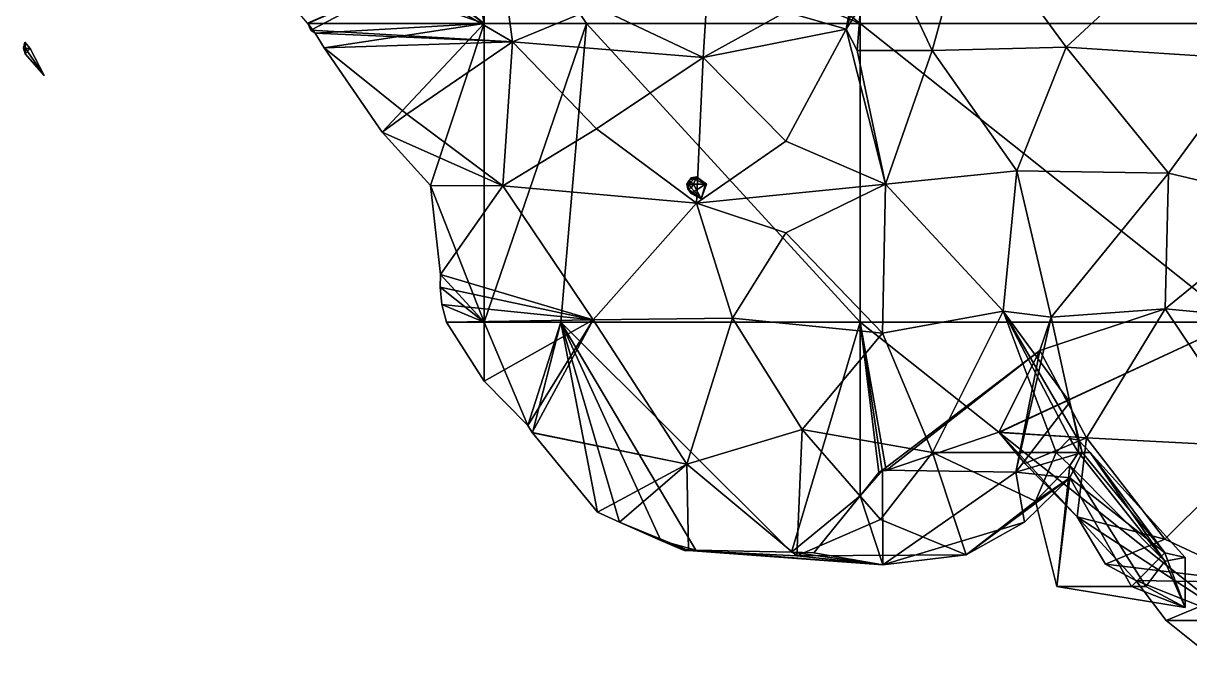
# Model space of a CAD drawing. Extents: x 290034 to 295698, y 4553723 to 4561693.
# Drawn here: x 294858.7 to 295013.8, y 4559504.3 to 4559587.6 of the extents above; entities that cross this region are included whole.
import ezdxf

# ---------------------------------------------------------------- set-up
doc = ezdxf.new("R2010")
doc.units = 0
doc.layers.add('Au_ppm_Pref_-_0_2', color=7, linetype='CONTINUOUS')

msp = doc.modelspace()

# ---------------------------------------------------------------- linework, layer by layer
at = {"layer": 'Au_ppm_Pref_-_0_2'}
for points in [[(294920, 4559587.56, 1859.99), (294878.52, 4559618.06, 1846.53), (294870, 4559627.24, 1843.57)], [(294870, 4559627.24, 1843.57), (294912.39, 4559627.24, 1863.97), (294920, 4559587.56, 1859.99)], [(294912.39, 4559627.24, 1863.97), (294920, 4559608.22, 1863.97), (294920, 4559587.56, 1859.99)], [(294920, 4559627.24, 1867.63), (294970, 4559627.24, 1877.68), (294970, 4559587.56, 1874.61)], [(294920, 4559608.22, 1863.97), (294920, 4559627.24, 1867.63), (294970, 4559587.56, 1874.61)], [(294970, 4559627.24, 1877.68), (295020, 4559627.24, 1884.66), (295020, 4559587.56, 1887.2)], [(295020, 4559587.56, 1887.2), (294970, 4559587.56, 1874.61), (294970, 4559627.24, 1877.68)], [(294920, 4559587.56, 1859.99), (294886.93, 4559598.95, 1850.08), (294878.52, 4559618.06, 1846.53)], [(294920, 4559587.56, 1859.99), (294920, 4559608.22, 1863.97), (294933.61, 4559587.56, 1863.97)], [(294970, 4559587.56, 1874.61), (294933.61, 4559587.56, 1863.97), (294920, 4559608.22, 1863.97)], [(295031.45, 4559603.72, 1865.53), (295011.3, 4559597.31, 1863.82), (295022.09, 4559582.83, 1866.83)], [(294923.74, 4559585.12, 1853.53), (294921.43, 4559602.84, 1848.79), (294909.72, 4559593.36, 1850.25)], [(294923.74, 4559585.12, 1853.53), (294934.92, 4559589.74, 1849.04), (294921.43, 4559602.84, 1848.79)], [(294971.02, 4559602.26, 1858.85), (294968.12, 4559586.81, 1854.3), (294969.62, 4559584, 1859.01)], [(294971.02, 4559602.26, 1858.85), (294972.96, 4559601.82, 1853.07), (294968.12, 4559586.81, 1854.3)], [(294971.02, 4559602.26, 1858.85), (294969.62, 4559584, 1859.01), (294979.58, 4559584, 1861.71)], [(294971.02, 4559602.26, 1858.85), (294979.58, 4559584, 1861.71), (294984.53, 4559601.98, 1863.33)], [(294950.32, 4559602, 1847.69), (294934.92, 4559589.74, 1849.04), (294949.1, 4559583.05, 1852.07)], [(294950.32, 4559602, 1847.69), (294949.1, 4559583.05, 1852.07), (294960.12, 4559589.13, 1848.84)], [(294972.72, 4559594.1, 1849.71), (294968.12, 4559586.81, 1854.3), (294972.96, 4559601.82, 1853.07)], [(294997.38, 4559584.43, 1865.09), (294984.53, 4559601.98, 1863.33), (294979.58, 4559584, 1861.71)], [(294997.38, 4559584.43, 1865.09), (295011.3, 4559597.31, 1863.82), (294984.53, 4559601.98, 1863.33)], [(294920, 4559587.56, 1859.99), (294896.48, 4559587.63, 1853.45), (294886.93, 4559598.95, 1850.08)], [(295022.09, 4559582.83, 1866.83), (295011.3, 4559597.31, 1863.82), (294997.38, 4559584.43, 1865.09)], [(294896.52, 4559587.56, 1853.47), (294909.72, 4559593.36, 1850.25), (294896.48, 4559587.63, 1853.45)], [(294909.72, 4559593.36, 1850.25), (294896.52, 4559587.56, 1853.47), (294896.96, 4559586.69, 1853.64)], [(294896.96, 4559586.69, 1853.64), (294923.74, 4559585.12, 1853.53), (294909.72, 4559593.36, 1850.25)], [(294972.72, 4559594.1, 1849.71), (294960.12, 4559589.13, 1848.84), (294968.12, 4559586.81, 1854.3)], [(294923.74, 4559585.12, 1853.53), (294949.1, 4559583.05, 1852.07), (294934.92, 4559589.74, 1849.04)], [(294960.12, 4559589.13, 1848.84), (294949.1, 4559583.05, 1852.07), (294968.12, 4559586.81, 1854.3)], [(294920, 4559587.56, 1859.99), (294896.52, 4559587.56, 1853.47), (294896.48, 4559587.63, 1853.45)], [(294896.52, 4559587.56, 1853.47), (294897.51, 4559586.27, 1853.81), (294896.96, 4559586.69, 1853.64)], [(294896.52, 4559587.56, 1853.47), (294920, 4559587.56, 1859.99), (294897.51, 4559586.27, 1853.81)], [(294896.96, 4559586.69, 1853.64), (294897.51, 4559586.27, 1853.81), (294923.74, 4559585.12, 1853.53)], [(294897.51, 4559586.27, 1853.81), (294920, 4559587.56, 1859.99), (294898.71, 4559584.35, 1854.26)], [(294898.71, 4559584.35, 1854.26), (294920, 4559587.56, 1859.99), (294906.43, 4559573.1, 1857.02)], [(294906.43, 4559573.1, 1857.02), (294920, 4559587.56, 1859.99), (294912.85, 4559566.01, 1859.2)], [(294912.85, 4559566.01, 1859.2), (294920, 4559587.56, 1859.99), (294920, 4559547.87, 1862.19)], [(294920, 4559547.87, 1862.19), (294920, 4559587.56, 1859.99), (294933.61, 4559587.56, 1863.97)], [(294933.61, 4559587.56, 1863.97), (294930.2, 4559547.87, 1863.97), (294920, 4559547.87, 1862.19)], [(294970, 4559547.87, 1870.94), (294930.2, 4559547.87, 1863.97), (294933.61, 4559587.56, 1863.97)], [(294933.61, 4559587.56, 1863.97), (294970, 4559587.56, 1874.61), (294970, 4559547.87, 1870.94)], [(294960.12, 4559571.94, 1854.99), (294968.12, 4559586.81, 1854.3), (294949.1, 4559583.05, 1852.07)], [(294960.12, 4559571.94, 1854.99), (294973.36, 4559566.2, 1857.96), (294968.12, 4559586.81, 1854.3)], [(294969.62, 4559584, 1859.01), (294968.12, 4559586.81, 1854.3), (294973.36, 4559566.2, 1857.96)], [(294970, 4559587.56, 1874.61), (295020, 4559587.56, 1887.2), (295020, 4559547.87, 1880.75)], [(295020, 4559547.87, 1880.75), (294970, 4559547.87, 1870.94), (294970, 4559587.56, 1874.61)], [(294859.63, 4559584.26, 1846.93), (294858.7, 4559584.31, 1847), (294858.92, 4559585.1, 1846.97)], [(294858.97, 4559584.26, 1846.74), (294858.92, 4559585.1, 1846.97), (294858.7, 4559584.31, 1847)], [(294858.92, 4559585.1, 1846.97), (294858.97, 4559584.26, 1846.74), (294859.63, 4559584.26, 1846.93)], [(294923.74, 4559585.12, 1853.53), (294897.51, 4559586.27, 1853.81), (294898.71, 4559584.35, 1854.26)], [(294923.74, 4559585.12, 1853.53), (294898.71, 4559584.35, 1854.26), (294909.72, 4559575.5, 1856.18)], [(294923.74, 4559585.12, 1853.53), (294909.72, 4559575.5, 1856.18), (294922.49, 4559565.98, 1859.01)], [(294923.74, 4559585.12, 1853.53), (294922.49, 4559565.98, 1859.01), (294934.92, 4559573.55, 1855.52)], [(294923.74, 4559585.12, 1853.53), (294934.92, 4559573.55, 1855.52), (294949.1, 4559583.05, 1852.07)], [(294859.63, 4559584.26, 1846.93), (294858.95, 4559583.54, 1846.99), (294858.7, 4559584.31, 1847)], [(294858.97, 4559584.26, 1846.74), (294858.7, 4559584.31, 1847), (294858.95, 4559583.54, 1846.99)], [(294859.63, 4559584.26, 1846.93), (294861.48, 4559580.65, 1846.82), (294858.95, 4559583.54, 1846.99)], [(294861.48, 4559580.65, 1846.82), (294858.97, 4559584.26, 1846.74), (294858.95, 4559583.54, 1846.99)], [(294858.97, 4559584.26, 1846.74), (294861.48, 4559580.65, 1846.82), (294859.63, 4559584.26, 1846.93)], [(294909.72, 4559575.5, 1856.18), (294898.71, 4559584.35, 1854.26), (294906.43, 4559573.1, 1857.02)], [(294969.62, 4559584, 1859.01), (294973.36, 4559566.2, 1857.96), (294979.58, 4559584, 1861.71)], [(294990.83, 4559567.98, 1863.57), (294979.58, 4559584, 1861.71), (294973.36, 4559566.2, 1857.96)], [(294997.38, 4559584.43, 1865.09), (294979.58, 4559584, 1861.71), (294990.83, 4559567.98, 1863.57)], [(294997.38, 4559584.43, 1865.09), (294990.83, 4559567.98, 1863.57), (295011.01, 4559567.65, 1867.02)], [(295022.09, 4559582.83, 1866.83), (294997.38, 4559584.43, 1865.09), (295011.01, 4559567.65, 1867.02)], [(294949.1, 4559583.05, 1852.07), (294934.92, 4559573.55, 1855.52), (294948.24, 4559563.69, 1856.54)], [(294949.1, 4559583.05, 1852.07), (294948.24, 4559563.69, 1856.54), (294960.12, 4559571.94, 1854.99)], [(295022.09, 4559582.83, 1866.83), (295011.01, 4559567.65, 1867.02), (295027.8, 4559563.68, 1869.21)], [(294922.49, 4559565.98, 1859.01), (294909.72, 4559575.5, 1856.18), (294906.43, 4559573.1, 1857.02)], [(294922.49, 4559565.98, 1859.01), (294906.43, 4559573.1, 1857.02), (294912.85, 4559566.01, 1859.2)], [(294948.24, 4559563.69, 1856.54), (294934.92, 4559573.55, 1855.52), (294922.49, 4559565.98, 1859.01)], [(294973.36, 4559566.2, 1857.96), (294960.12, 4559571.94, 1854.99), (294948.24, 4559563.69, 1856.54)], [(294990.83, 4559567.98, 1863.57), (294973.36, 4559566.2, 1857.96), (294989, 4559549.3, 1857.52)], [(294995.39, 4559548.52, 1865.09), (294990.83, 4559567.98, 1863.57), (294989, 4559549.3, 1857.52)], [(295011.01, 4559567.65, 1867.02), (294990.83, 4559567.98, 1863.57), (294995.39, 4559548.52, 1865.09)], [(294947.19, 4559566.64, 1799.62), (294946.97, 4559566.19, 1799.36), (294947.52, 4559567.07, 1799.32)], [(294947.52, 4559567.07, 1799.32), (294946.97, 4559566.19, 1799.36), (294949.42, 4559566.19, 1798.72)], [(294947.19, 4559566.64, 1799.62), (294947.01, 4559566.19, 1799.62), (294946.97, 4559566.19, 1799.36)], [(294947.01, 4559566.19, 1799.62), (294947.19, 4559566.64, 1799.62), (294947.26, 4559566.19, 1799.74)], [(294947.19, 4559566.64, 1799.62), (294948.22, 4559567.18, 1799.62), (294947.52, 4559566.5, 1799.72)], [(294948.22, 4559567.18, 1799.62), (294947.19, 4559566.64, 1799.62), (294947.52, 4559567.07, 1799.32)], [(294947.19, 4559566.64, 1799.62), (294947.52, 4559566.5, 1799.72), (294947.26, 4559566.19, 1799.74)], [(294947.83, 4559566.19, 1799.76), (294947.26, 4559566.19, 1799.74), (294947.52, 4559566.5, 1799.72)], [(294947.83, 4559566.19, 1799.76), (294947.52, 4559566.5, 1799.72), (294948.22, 4559567.18, 1799.62)], [(294948.22, 4559567.18, 1799.62), (294947.52, 4559567.07, 1799.32), (294949.42, 4559566.19, 1798.72)], [(294947.83, 4559566.19, 1799.76), (294948.22, 4559567.18, 1799.62), (294949.58, 4559566.19, 1799.62)], [(294949.58, 4559566.19, 1799.62), (294948.22, 4559567.18, 1799.62), (294949.42, 4559566.19, 1798.72)], [(295011.01, 4559567.65, 1867.02), (294995.39, 4559548.52, 1865.09), (295010.58, 4559549.64, 1871.79)], [(295010.58, 4559549.64, 1871.79), (295027.8, 4559563.68, 1869.21), (295011.01, 4559567.65, 1867.02)], [(294912.85, 4559566.01, 1859.2), (294920, 4559547.87, 1862.19), (294914.18, 4559554.19, 1860.22)], [(294914.18, 4559554.19, 1860.22), (294922.49, 4559565.98, 1859.01), (294912.85, 4559566.01, 1859.2)], [(294934.51, 4559548.16, 1858.88), (294922.49, 4559565.98, 1859.01), (294914.18, 4559554.19, 1860.22)], [(294934.51, 4559548.16, 1858.88), (294948.24, 4559563.69, 1856.54), (294922.49, 4559565.98, 1859.01)], [(294947.01, 4559566.19, 1799.62), (294947.09, 4559565.59, 1799.62), (294946.97, 4559566.19, 1799.36)], [(294947.09, 4559565.59, 1799.62), (294947.52, 4559564.98, 1799.22), (294946.97, 4559566.19, 1799.36)], [(294949.42, 4559566.19, 1798.72), (294946.97, 4559566.19, 1799.36), (294947.52, 4559564.98, 1799.22)], [(294947.09, 4559565.59, 1799.62), (294947.01, 4559566.19, 1799.62), (294947.26, 4559566.19, 1799.74)], [(294947.09, 4559565.59, 1799.62), (294947.26, 4559566.19, 1799.74), (294947.52, 4559565.7, 1799.78)], [(294948.87, 4559564.27, 1799.62), (294947.09, 4559565.59, 1799.62), (294947.52, 4559565.7, 1799.78)], [(294947.09, 4559565.59, 1799.62), (294948.87, 4559564.27, 1799.62), (294947.52, 4559564.98, 1799.22)], [(294947.83, 4559566.19, 1799.76), (294947.52, 4559565.7, 1799.78), (294947.26, 4559566.19, 1799.74)], [(294947.83, 4559566.19, 1799.76), (294948.87, 4559564.27, 1799.62), (294947.52, 4559565.7, 1799.78)], [(294948.87, 4559564.27, 1799.62), (294949.42, 4559566.19, 1798.72), (294947.52, 4559564.98, 1799.22)], [(294947.83, 4559566.19, 1799.76), (294949.58, 4559566.19, 1799.62), (294948.87, 4559564.27, 1799.62)], [(294960.12, 4559559.72, 1855.22), (294973.36, 4559566.2, 1857.96), (294948.24, 4559563.69, 1856.54)], [(294948.87, 4559564.27, 1799.62), (294949.58, 4559566.19, 1799.62), (294949.42, 4559566.19, 1798.72)], [(294960.12, 4559559.72, 1855.22), (294972.99, 4559546.38, 1855.17), (294973.36, 4559566.2, 1857.96)], [(294989, 4559549.3, 1857.52), (294973.36, 4559566.2, 1857.96), (294972.99, 4559546.38, 1855.17)], [(294948.24, 4559563.69, 1856.54), (294934.51, 4559548.16, 1858.88), (294953.04, 4559548.37, 1855.67)], [(294960.12, 4559559.72, 1855.22), (294948.24, 4559563.69, 1856.54), (294953.04, 4559548.37, 1855.67)], [(295027.8, 4559563.68, 1869.21), (295010.58, 4559549.64, 1871.79), (295035.46, 4559547.29, 1870.4)], [(294960.12, 4559559.72, 1855.22), (294953.04, 4559548.37, 1855.67), (294972.99, 4559546.38, 1855.17)], [(294914.18, 4559554.19, 1860.22), (294920, 4559547.87, 1862.19), (294914.14, 4559552.52, 1860.3)], [(294914.14, 4559552.52, 1860.3), (294934.51, 4559548.16, 1858.88), (294914.18, 4559554.19, 1860.22)], [(294920, 4559547.87, 1862.19), (294914.35, 4559550.22, 1860.39), (294914.14, 4559552.52, 1860.3)], [(294934.51, 4559548.16, 1858.88), (294914.14, 4559552.52, 1860.3), (294914.35, 4559550.22, 1860.39)], [(294920, 4559547.87, 1862.19), (294914.97, 4559547.87, 1860.61), (294914.35, 4559550.22, 1860.39)], [(294914.97, 4559547.87, 1860.61), (294934.51, 4559548.16, 1858.88), (294914.35, 4559550.22, 1860.39)], [(294993.92, 4559544.11, 1870.89), (295010.58, 4559549.64, 1871.79), (294995.39, 4559548.52, 1865.09)], [(295010.58, 4559549.64, 1871.79), (294993.92, 4559544.11, 1870.89), (295000.11, 4559532.49, 1872.57)], [(295010.58, 4559549.64, 1871.79), (295000.11, 4559532.49, 1872.57), (295022.88, 4559531.27, 1872.22)], [(295022.88, 4559531.27, 1872.22), (295035.46, 4559547.29, 1870.4), (295010.58, 4559549.64, 1871.79)], [(294920, 4559540.03, 1861.08), (294934.51, 4559548.16, 1858.88), (294914.97, 4559547.87, 1860.61)], [(294920, 4559547.87, 1862.19), (294920, 4559540.03, 1861.08), (294914.97, 4559547.87, 1860.61)], [(294920, 4559540.03, 1861.08), (294934.51, 4559548.16, 1858.88), (294920, 4559540.03, 1861.08)], [(294925.78, 4559534.14, 1861.25), (294934.51, 4559548.16, 1858.88), (294920, 4559540.03, 1861.08)], [(294920, 4559547.87, 1862.19), (294920, 4559540.03, 1861.08), (294920, 4559540.03, 1861.08)], [(294920, 4559540.03, 1861.08), (294920, 4559540.03, 1861.08), (294920, 4559547.87, 1862.19)], [(294925.78, 4559534.14, 1861.25), (294920, 4559540.03, 1861.08), (294920, 4559547.87, 1862.19)], [(294920, 4559547.87, 1862.19), (294930.2, 4559547.87, 1863.97), (294925.78, 4559534.14, 1861.25)], [(294926.39, 4559533.19, 1861.23), (294934.51, 4559548.16, 1858.88), (294925.78, 4559534.14, 1861.25)], [(294926.42, 4559533.16, 1861.23), (294925.78, 4559534.14, 1861.25), (294930.2, 4559547.87, 1863.97)], [(294926.39, 4559533.19, 1861.23), (294946.94, 4559528.99, 1858.29), (294934.51, 4559548.16, 1858.88)], [(294930.2, 4559547.87, 1863.97), (294935.06, 4559522.6, 1862.22), (294926.42, 4559533.16, 1861.23)], [(294937.99, 4559521.26, 1862.83), (294935.06, 4559522.6, 1862.22), (294930.2, 4559547.87, 1863.97)], [(294943.48, 4559518.85, 1863.97), (294937.99, 4559521.26, 1862.83), (294930.2, 4559547.87, 1863.97)], [(294930.2, 4559547.87, 1863.97), (294960.86, 4559517.3, 1868.33), (294948.13, 4559517.54, 1865.03)], [(294948.13, 4559517.54, 1865.03), (294943.48, 4559518.85, 1863.97), (294930.2, 4559547.87, 1863.97)], [(294930.2, 4559547.87, 1863.97), (294970, 4559547.87, 1870.94), (294960.86, 4559517.3, 1868.33)], [(294953.04, 4559548.37, 1855.67), (294934.51, 4559548.16, 1858.88), (294946.94, 4559528.99, 1858.29)], [(294962.28, 4559533.57, 1855.1), (294953.04, 4559548.37, 1855.67), (294946.94, 4559528.99, 1858.29)], [(294972.99, 4559546.38, 1855.17), (294953.04, 4559548.37, 1855.67), (294962.28, 4559533.57, 1855.1)], [(294970, 4559524.78, 1870.18), (294960.86, 4559517.3, 1868.33), (294970, 4559547.87, 1870.94)], [(294970, 4559547.87, 1870.94), (294972.49, 4559527.85, 1870.72), (294970, 4559524.78, 1870.18)], [(294970, 4559547.87, 1870.94), (294972.94, 4559528.07, 1870.8), (294972.49, 4559527.85, 1870.72)], [(294970, 4559547.87, 1870.94), (294973.44, 4559528.12, 1870.89), (294972.94, 4559528.07, 1870.8)], [(294970, 4559547.87, 1870.94), (294988.44, 4559533.24, 1873.7), (294973.44, 4559528.12, 1870.89)], [(294970, 4559547.87, 1870.94), (294988.45, 4559533.24, 1873.7), (294988.44, 4559533.24, 1873.7)], [(294988.45, 4559533.24, 1873.7), (294970, 4559547.87, 1870.94), (295020, 4559547.87, 1880.75)], [(294979.63, 4559530.55, 1855.75), (294989, 4559549.3, 1857.52), (294972.99, 4559546.38, 1855.17)], [(294996.09, 4559530.55, 1858.15), (294989, 4559549.3, 1857.52), (294979.63, 4559530.55, 1855.75)], [(295020, 4559547.87, 1880.75), (294988.49, 4559533.19, 1873.71), (294988.45, 4559533.24, 1873.7)], [(295020, 4559508.19, 1878.42), (294988.49, 4559533.19, 1873.71), (295020, 4559547.87, 1880.75)], [(294996.09, 4559530.55, 1858.15), (294997.91, 4559532.4, 1858.39), (294989, 4559549.3, 1857.52)], [(294997.91, 4559537.21, 1861.23), (294995.39, 4559548.52, 1865.09), (294989, 4559549.3, 1857.52)], [(294997.91, 4559537.21, 1861.23), (294989, 4559549.3, 1857.52), (294999.05, 4559532.15, 1859.01)], [(294997.91, 4559532.4, 1858.39), (294999.05, 4559532.15, 1859.01), (294989, 4559549.3, 1857.52)], [(294990.7, 4559527.92, 1866.78), (294993.92, 4559544.11, 1870.89), (294995.39, 4559548.52, 1865.09)], [(294997.91, 4559537.21, 1861.23), (294990.7, 4559527.92, 1866.78), (294995.39, 4559548.52, 1865.09)], [(294979.63, 4559530.55, 1855.75), (294972.99, 4559546.38, 1855.17), (294962.28, 4559533.57, 1855.1)], [(294993.92, 4559544.11, 1870.89), (294972.98, 4559528.2, 1870.7), (294973.44, 4559528.12, 1870.89)], [(294993.92, 4559544.11, 1870.89), (294990.7, 4559527.92, 1866.78), (294972.98, 4559528.2, 1870.7)], [(294993.92, 4559544.11, 1870.89), (294973.44, 4559528.12, 1870.89), (294988.44, 4559533.24, 1873.7)], [(294993.92, 4559544.11, 1870.89), (294988.44, 4559533.24, 1873.7), (294988.45, 4559533.24, 1873.7)], [(295000.11, 4559532.49, 1872.57), (294993.92, 4559544.11, 1870.89), (294988.45, 4559533.24, 1873.7)], [(294920, 4559540.03, 1861.08), (294920, 4559540.03, 1861.08), (294920, 4559540.03, 1861.08)], [(294997.91, 4559537.21, 1861.23), (294999.51, 4559530.55, 1859.76), (294990.7, 4559527.92, 1866.78)], [(294997.91, 4559537.21, 1861.23), (294999.05, 4559532.15, 1859.01), (294999.51, 4559530.55, 1859.76)], [(294926.42, 4559533.16, 1861.23), (294926.39, 4559533.19, 1861.23), (294925.78, 4559534.14, 1861.25)], [(294946.94, 4559528.99, 1858.29), (294926.39, 4559533.19, 1861.23), (294926.42, 4559533.16, 1861.23)], [(294935.06, 4559522.6, 1862.22), (294946.94, 4559528.99, 1858.29), (294926.42, 4559533.16, 1861.23)], [(294961.59, 4559516.77, 1859.66), (294962.28, 4559533.57, 1855.1), (294946.94, 4559528.99, 1858.29)], [(294961.59, 4559516.77, 1859.66), (294972.72, 4559521.62, 1856.03), (294962.28, 4559533.57, 1855.1)], [(294979.63, 4559530.55, 1855.75), (294962.28, 4559533.57, 1855.1), (294972.72, 4559521.62, 1856.03)], [(294988.49, 4559533.19, 1873.71), (295000.11, 4559532.49, 1872.57), (294988.45, 4559533.24, 1873.7)], [(294998.87, 4559521.99, 1875.16), (294991.92, 4559529.05, 1874.17), (294988.49, 4559533.19, 1873.71)], [(294998.87, 4559521.99, 1875.16), (294988.49, 4559533.19, 1873.71), (295020, 4559508.19, 1878.42)], [(294991.92, 4559529.05, 1874.17), (295000.11, 4559532.49, 1872.57), (294988.49, 4559533.19, 1873.71)], [(295000.11, 4559532.49, 1872.57), (294991.92, 4559529.05, 1874.17), (294998.87, 4559521.99, 1875.16)], [(294996.09, 4559530.55, 1858.15), (294999.06, 4559530.55, 1858.47), (294997.91, 4559532.4, 1858.39)], [(294999.05, 4559532.15, 1859.01), (294997.91, 4559532.4, 1858.39), (294999.06, 4559530.55, 1858.47)], [(295000.11, 4559532.49, 1872.57), (294998.87, 4559521.99, 1875.16), (295010.51, 4559518.99, 1872.97)], [(295000.11, 4559532.49, 1872.57), (295010.51, 4559518.99, 1872.97), (295022.88, 4559531.27, 1872.22)], [(294999.05, 4559532.15, 1859.01), (295000.61, 4559530.55, 1859.01), (294999.51, 4559530.55, 1859.76)], [(295000.61, 4559530.55, 1859.01), (294999.05, 4559532.15, 1859.01), (294999.06, 4559530.55, 1858.47)], [(295022.88, 4559531.27, 1872.22), (295010.51, 4559518.99, 1872.97), (295022.83, 4559513.24, 1874.48)], [(294979.63, 4559530.55, 1855.75), (294972.72, 4559521.62, 1856.03), (294984.09, 4559516.92, 1859.82)], [(294979.63, 4559530.55, 1855.75), (294984.09, 4559516.92, 1859.82), (294993.32, 4559524.05, 1859.01)], [(294979.63, 4559530.55, 1855.75), (294993.32, 4559524.05, 1859.01), (294996.09, 4559530.55, 1858.15)], [(294997.91, 4559527.15, 1860.14), (294990.7, 4559527.92, 1866.78), (294999.51, 4559530.55, 1859.76)], [(294996.09, 4559530.55, 1858.15), (294993.32, 4559524.05, 1859.01), (294997.91, 4559528.81, 1858.43)], [(294996.09, 4559530.55, 1858.15), (294997.91, 4559528.81, 1858.43), (294999.06, 4559530.55, 1858.47)], [(294997.91, 4559527.15, 1860.14), (294999.51, 4559530.55, 1859.76), (295010.51, 4559517.19, 1860.5)], [(294997.91, 4559528.81, 1858.43), (295010.51, 4559516.07, 1857.89), (294999.06, 4559530.55, 1858.47)], [(295000.61, 4559530.55, 1859.01), (294999.06, 4559530.55, 1858.47), (295010.51, 4559516.07, 1857.89)], [(295000.61, 4559530.55, 1859.01), (295010.51, 4559517.19, 1860.5), (294999.51, 4559530.55, 1859.76)], [(295000.61, 4559530.55, 1859.01), (295013.24, 4559516.59, 1859.01), (295010.51, 4559517.19, 1860.5)], [(295000.61, 4559530.55, 1859.01), (295010.51, 4559516.07, 1857.89), (295013.24, 4559516.59, 1859.01)], [(294937.99, 4559521.26, 1862.83), (294946.94, 4559528.99, 1858.29), (294935.06, 4559522.6, 1862.22)], [(294937.99, 4559521.26, 1862.83), (294947.16, 4559517.49, 1864.49), (294946.94, 4559528.99, 1858.29)], [(294961.59, 4559516.77, 1859.66), (294946.94, 4559528.99, 1858.29), (294947.16, 4559517.49, 1864.49)], [(294972.49, 4559527.85, 1870.72), (294972.98, 4559528.2, 1870.7), (294970, 4559524.78, 1870.18)], [(294972.98, 4559528.2, 1870.7), (294973.03, 4559515.58, 1864.67), (294970, 4559524.78, 1870.18)], [(294972.98, 4559528.2, 1870.7), (294972.49, 4559527.85, 1870.72), (294972.94, 4559528.07, 1870.8)], [(294972.98, 4559528.2, 1870.7), (294972.94, 4559528.07, 1870.8), (294973.44, 4559528.12, 1870.89)], [(294990.7, 4559527.92, 1866.78), (294973.03, 4559515.58, 1864.67), (294972.98, 4559528.2, 1870.7)], [(294991.87, 4559521.28, 1864.95), (294973.03, 4559515.58, 1864.67), (294990.7, 4559527.92, 1866.78)], [(294997.91, 4559527.15, 1860.14), (294991.87, 4559521.28, 1864.95), (294990.7, 4559527.92, 1866.78)], [(294997.91, 4559528.81, 1858.43), (294993.32, 4559524.05, 1859.01), (294996.16, 4559512.73, 1859.01)], [(294997.91, 4559528.81, 1858.43), (294996.16, 4559512.73, 1859.01), (295008, 4559512.73, 1857.83)], [(294997.91, 4559528.81, 1858.43), (295008, 4559512.73, 1857.83), (295010.51, 4559516.07, 1857.89)], [(294997.91, 4559527.15, 1860.14), (294993.32, 4559524.05, 1859.01), (294984.09, 4559516.92, 1859.82)], [(294997.91, 4559527.15, 1860.14), (294984.09, 4559516.92, 1859.82), (294991.87, 4559521.28, 1864.95)], [(294997.91, 4559527.15, 1860.14), (294996.16, 4559512.73, 1859.01), (294993.32, 4559524.05, 1859.01)], [(294997.91, 4559527.15, 1860.14), (295006.08, 4559512.73, 1861.1), (294996.16, 4559512.73, 1859.01)], [(294997.91, 4559527.15, 1860.14), (295010.51, 4559517.19, 1860.5), (295006.08, 4559512.73, 1861.1)], [(294970, 4559524.78, 1870.18), (294963.84, 4559517.19, 1868.85), (294960.86, 4559517.3, 1868.33)], [(294970, 4559524.78, 1870.18), (294973.03, 4559515.58, 1864.67), (294963.84, 4559517.19, 1868.85)], [(294961.59, 4559516.77, 1859.66), (294984.09, 4559516.92, 1859.82), (294972.72, 4559521.62, 1856.03)], [(295006.68, 4559513.51, 1876.25), (295002.65, 4559515.67, 1875.62), (294998.87, 4559521.99, 1875.16)], [(295006.68, 4559513.51, 1876.25), (294998.87, 4559521.99, 1875.16), (295020, 4559508.19, 1878.42)], [(294998.87, 4559521.99, 1875.16), (295002.65, 4559515.67, 1875.62), (295010.51, 4559518.99, 1872.97)], [(294947.16, 4559517.49, 1864.49), (294937.99, 4559521.26, 1862.83), (294943.48, 4559518.85, 1863.97)], [(294991.87, 4559521.28, 1864.95), (294984.09, 4559516.92, 1859.82), (294973.03, 4559515.58, 1864.67)], [(294943.48, 4559518.85, 1863.97), (294948.13, 4559517.54, 1865.03), (294946.28, 4559517.62, 1864.56)], [(294946.28, 4559517.62, 1864.56), (294947.16, 4559517.49, 1864.49), (294943.48, 4559518.85, 1863.97)], [(295002.65, 4559515.67, 1875.62), (295022.83, 4559513.24, 1874.48), (295010.51, 4559518.99, 1872.97)], [(294946.28, 4559517.62, 1864.56), (294948.13, 4559517.54, 1865.03), (294946.79, 4559517.46, 1864.67)], [(294947.16, 4559517.49, 1864.49), (294946.28, 4559517.62, 1864.56), (294946.79, 4559517.46, 1864.67)], [(294948.13, 4559517.54, 1865.03), (294947.16, 4559517.49, 1864.49), (294946.79, 4559517.46, 1864.67)], [(294973.03, 4559515.58, 1864.67), (294947.16, 4559517.49, 1864.49), (294948.13, 4559517.54, 1865.03)], [(294961.59, 4559516.77, 1859.66), (294947.16, 4559517.49, 1864.49), (294973.03, 4559515.58, 1864.67)], [(294973.03, 4559515.58, 1864.67), (294948.13, 4559517.54, 1865.03), (294960.86, 4559517.3, 1868.33)], [(294973.03, 4559515.58, 1864.67), (294960.86, 4559517.3, 1868.33), (294963.84, 4559517.19, 1868.85)], [(294984.09, 4559516.92, 1859.82), (294961.59, 4559516.77, 1859.66), (294973.03, 4559515.58, 1864.67)], [(295006.08, 4559512.73, 1861.1), (295010.51, 4559517.19, 1860.5), (295013.21, 4559509.92, 1859.11)], [(295013.24, 4559516.59, 1859.01), (295013.21, 4559509.92, 1859.11), (295010.51, 4559517.19, 1860.5)], [(295006.68, 4559513.51, 1876.25), (295022.83, 4559513.24, 1874.48), (295002.65, 4559515.67, 1875.62)], [(295008, 4559512.73, 1857.83), (295013.21, 4559509.92, 1859.11), (295010.51, 4559516.07, 1857.89)], [(295010.51, 4559516.07, 1857.89), (295013.21, 4559509.92, 1859.11), (295013.24, 4559516.59, 1859.01)], [(295006.08, 4559512.73, 1861.1), (295013.21, 4559509.92, 1859.11), (294996.16, 4559512.73, 1859.01)], [(294996.16, 4559512.73, 1859.01), (295013.21, 4559509.92, 1859.11), (295008, 4559512.73, 1857.83)], [(295010.71, 4559508.19, 1876.78), (295006.68, 4559513.51, 1876.25), (295020, 4559508.19, 1878.42)], [(295022.83, 4559513.24, 1874.48), (295006.68, 4559513.51, 1876.25), (295010.71, 4559508.19, 1876.78)], [(295015.56, 4559504.31, 1876.96), (295022.83, 4559513.24, 1874.48), (295010.71, 4559508.19, 1876.78)], [(295020, 4559508.19, 1878.42), (295015.56, 4559504.31, 1876.96), (295010.71, 4559508.19, 1876.78)]]:
    msp.add_3dface(points, dxfattribs=at)

doc.saveas('drawing.dxf')
